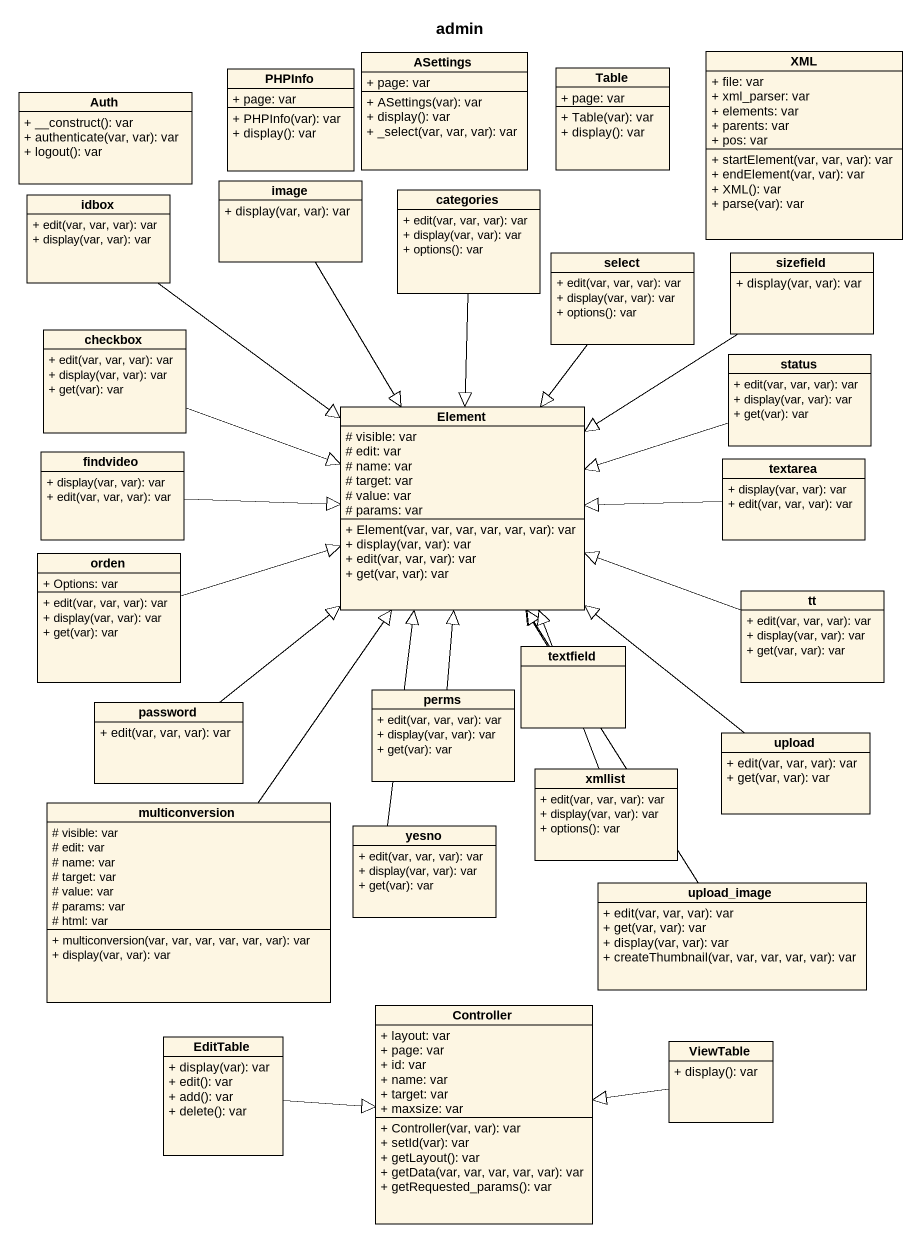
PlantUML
@startuml
title admin
hide circle
hide empty members
skinparam classAttributeIconSize 0
class PHPInfo {
  + page: var
  + PHPInfo(var): var
  + display(): var
}
class ASettings {
  + page: var
  + ASettings(var): var
  + display(): var
  + _select(var, var, var): var
}
class Table {
  + page: var
  + Table(var): var
  + display(): var
}
class XML {
  + file: var
  + xml_parser: var
  + elements: var
  + parents: var
  + pos: var
  + startElement(var, var, var): var
  + endElement(var, var): var
  + XML(): var
  + parse(var): var
}
class Auth {
  + __construct(): var
  + authenticate(var, var): var
  + logout(): var
}
class image {
  + display(var, var): var
}
class idbox {
  + edit(var, var, var): var
  + display(var, var): var
}
class categories {
  + edit(var, var, var): var
  + display(var, var): var
  + options(): var
}
class select {
  + edit(var, var, var): var
  + display(var, var): var
  + options(): var
}
class sizefield {
  + display(var, var): var
}
class checkbox {
  + edit(var, var, var): var
  + display(var, var): var
  + get(var): var
}
class status {
  + edit(var, var, var): var
  + display(var, var): var
  + get(var): var
}
class Element {
  # visible: var
  # edit: var
  # name: var
  # target: var
  # value: var
  # params: var
  + Element(var, var, var, var, var, var): var
  + display(var, var): var
  + edit(var, var, var): var
  + get(var, var): var
}
class findvideo {
  + display(var, var): var
  + edit(var, var, var): var
}
class textarea {
  + display(var, var): var
  + edit(var, var, var): var
}
class orden {
  + Options: var
  + edit(var, var, var): var
  + display(var, var): var
  + get(var): var
}
class tt {
  + edit(var, var, var): var
  + display(var, var): var
  + get(var, var): var
}
class textfield
class password {
  + edit(var, var, var): var
}
class perms {
  + edit(var, var, var): var
  + display(var, var): var
  + get(var): var
}
class upload {
  + edit(var, var, var): var
  + get(var, var): var
}
class multiconversion {
  # visible: var
  # edit: var
  # name: var
  # target: var
  # value: var
  # params: var
  # html: var
  + multiconversion(var, var, var, var, var, var): var
  + display(var, var): var
}
class xmllist {
  + edit(var, var, var): var
  + display(var, var): var
  + options(): var
}
class yesno {
  + edit(var, var, var): var
  + display(var, var): var
  + get(var): var
}
class upload_image {
  + edit(var, var, var): var
  + get(var, var): var
  + display(var, var): var
  + createThumbnail(var, var, var, var, var): var
}
class Controller {
  + layout: var
  + page: var
  + id: var
  + name: var
  + target: var
  + maxsize: var
  + Controller(var, var): var
  + setId(var): var
  + getLayout(): var
  + getData(var, var, var, var, var): var
  + getRequested_params(): var
}
class EditTable {
  + display(var): var
  + edit(): var
  + add(): var
  + delete(): var
}
class ViewTable {
  + display(): var
}
image --|> Element
idbox --|> Element
categories --|> Element
select --|> Element
sizefield --|> Element
checkbox -right-|> Element
status -left-|> Element
findvideo -right-|> Element
textarea -left-|> Element
orden -right-|> Element
tt -left-|> Element
textfield -up-|> Element
password -up-|> Element
perms -up-|> Element
upload -up-|> Element
multiconversion -up-|> Element
xmllist -up-|> Element
yesno -up-|> Element
upload_image -up-|> Element
EditTable -right-|> Controller
ViewTable -left-|> Controller
@enduml
